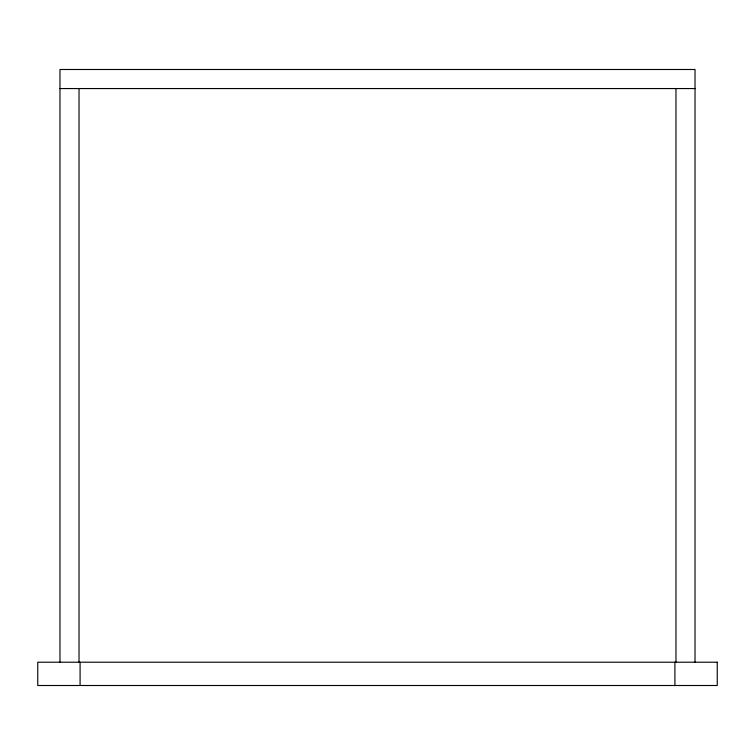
<?xml version="1.0" encoding="UTF-8"?>
<svg xmlns="http://www.w3.org/2000/svg" width="755" height="755" viewBox="0 0 755 755"><rect width="100%" height="100%" fill="white"/><g stroke="black" fill="none" stroke-linecap="round" stroke-linejoin="round"><path stroke-width="1.13" d="M59.975 88.552L695.025 88.552M695.025 662.21L695.025 69.498L59.975 69.498L59.975 662.21M675.97 88.552L675.97 662.21M674.913 662.21L674.913 685.502M80.087 662.21L80.087 685.502M79.03 88.552L79.03 662.21M717.25 662.21L37.75 662.21L37.75 685.502L717.25 685.502L717.25 662.21"/></g></svg>
